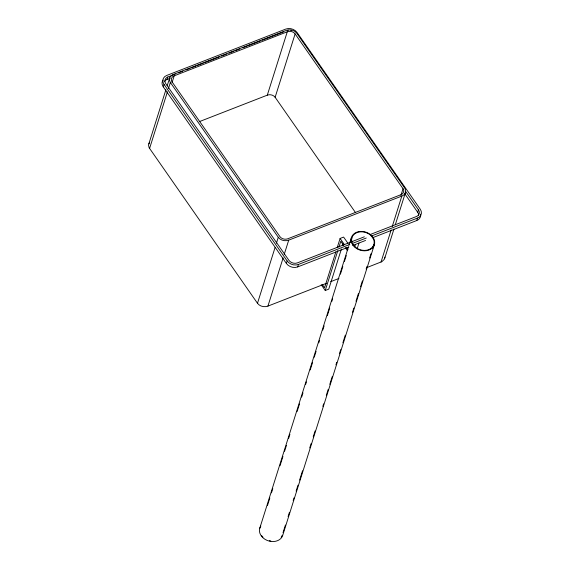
<?xml version="1.0" encoding="UTF-8"?>
<svg xmlns="http://www.w3.org/2000/svg" width="570" height="570" viewBox="0 0 570 570"><rect width="100%" height="100%" fill="white"/><g stroke="black" fill="none" stroke-linecap="round" stroke-linejoin="round"><path stroke-width="0.85" d="M384.9 257.091L384.294 259.35L381.864 261.666L366.995 267.515M165.906 89.739L148.841 143.875L148.563 145.407L149.133 147.744L257.483 303.276C259.799 306.432 264.33 307.465 267.921 306.111L326.539 283.276M169.639 77.905L169.425 80.227L170.366 82.5L278.288 237.305C280.597 240.462 285.135 241.495 288.726 240.141L401.829 196.08C405.106 195.104 406.93 190.872 404.693 188.057L296.778 33.252C294.462 30.103 289.93 29.063 286.339 30.417L172.397 74.862L169.967 77.178L167.238 85.514M348.868 246.967L297.697 266.903A8.372 6.591 17.5 0 1 286.375 263.433L163.269 86.847L164.046 84.381A8.372 6.591 17.5 0 1 166.725 75.454L285.784 29.07A8.372 6.591 17.5 0 1 297.105 32.54L420.211 209.133A8.372 6.591 17.5 0 1 417.532 218.054L416.748 220.519L372.182 237.882M164.502 81.674A6.277 4.945 17.5 0 1 167.031 79.465L167.808 77.007L175.246 74.107M149.568 148.471L167.438 91.806M168.499 88.421L170.366 82.5M172.047 82.6L174.185 75.838L287.287 31.77C289.98 30.759 293.379 31.535 295.118 33.901L403.033 188.706C404.707 190.815 403.339 193.992 400.881 194.719L287.779 238.787C285.086 239.799 281.68 239.022 279.948 236.657L172.033 81.852C170.359 79.743 171.727 76.572 174.185 75.838M199.258 121.666L267.302 95.154L287.287 31.77M355.559 212.66L275.132 97.285L295.118 33.901M257.483 303.276L275.082 247.451M276.421 243.226L278.288 237.305M267.921 306.111L283.126 257.904M284.188 254.519L288.726 240.141M286.375 263.433L287.152 260.967L164.046 84.381M297.697 266.903L298.473 264.437L349.731 244.466M335.887 251.805L324.558 287.715L322.527 284.808M337.205 247.629L340.098 238.438L343.603 237.077L348.021 243.411M321.188 284.665L325.249 290.501L337.896 250.408M338.943 247.066L340.789 241.224L343.731 245.442M341.394 249.047L328.755 289.132L325.249 290.501M342.449 245.706L342.976 244.031M259.735 528.326L348.462 246.91M348.997 245.214L351.405 237.59M267.451 505.59L269.852 497.959M271.455 492.879L272.795 488.64M280.012 465.754L282.948 456.428M284.551 451.34L286.425 445.405M288.562 438.629L289.895 434.39M297.113 411.504L299.521 403.874M301.658 397.091L302.991 392.858M305.663 384.38L306.468 381.836M310.208 369.973L312.617 362.342M314.22 357.255L316.086 351.32M318.758 342.848L319.563 340.304M322.77 330.13L324.109 325.89M327.315 315.723L329.716 308.092M331.854 301.309L332.659 298.773M340.411 274.191L342.812 266.56M344.415 261.473L346.289 255.538M351.369 239.436L351.904 237.74M354.697 246.853L355.473 244.395M357.162 248.777L358.972 243.027M283.019 532.665L285.42 525.034M288.092 516.562L289.432 512.323M293.172 500.453L293.978 497.916M296.115 491.133L297.982 485.198M299.585 480.111L302.528 470.791M309.745 447.906L311.078 443.667M313.215 436.884L315.089 430.949M322.841 406.367L323.639 403.824M326.311 395.352L328.185 389.417M329.788 384.33L332.189 376.706M335.937 364.836L336.735 362.292M339.406 353.813L340.746 349.581M342.884 342.798L345.285 335.167M352.502 312.282L353.842 308.042M355.979 301.266L358.38 293.636M360.518 286.853L362.392 280.917M366.132 269.054L366.938 266.511M369.609 258.032L370.942 253.8M372.545 248.712L373.884 244.473M374.383 244.623L282.713 535.358A12.013 9.455 17.5 0 1 267.024 540.36A12.013 9.455 17.5 0 1 260.832 526.103M400.902 195.467L403.033 188.706M381.031 262.05L391.163 229.91M392.231 226.525L401.829 196.08M384.622 258.623L393.955 229.026M395.288 224.794L405.427 192.66M418.572 215.524A6.277 4.945 17.5 0 0 417.682 212.275L418.458 209.81L405.747 191.57M148.841 143.875L149.618 142.472M178.553 72.818L182.692 71.207M185.998 69.918L190.131 68.307M191.784 67.666L195.916 66.056M197.569 65.407L203.362 63.156M205.015 62.508L219.065 57.036M221.552 56.067L226.511 54.136M228.99 53.167L233.949 51.236M235.602 50.595L239.735 48.984M243.048 47.695L247.181 46.085M248.834 45.436L260.405 40.926M262.058 40.285L283.561 31.913M167.031 79.465L170.33 78.183M364.358 236.799L297.39 262.891A6.277 4.945 17.5 0 1 288.897 260.291L165.792 83.697A6.277 4.945 17.5 0 1 167.808 77.007M370.151 234.541L416.449 216.507A6.277 4.945 17.5 0 0 418.458 209.81M352.21 243.497L366.268 238.025M371.227 236.094L417.532 218.054M352.994 245.357L365.577 240.455M330.671 281.673L338.922 278.452M267.302 95.154C269.995 94.143 273.393 94.919 275.132 97.285M404.458 193.301L417.682 212.275M340.098 238.438L344.515 244.779M346.482 247.594L347.949 249.703M345.206 247.558L347.173 250.373M298.473 264.437A8.372 6.591 17.5 0 1 287.152 260.967M270.814 540.994A11.493 9.049 17.5 0 1 269.339 540.709M262.955 537.175A11.493 9.049 17.5 0 1 261.609 535.586M282.214 535.209A11.493 9.049 17.5 0 1 281.167 537.339M420.553 214.17A8.372 6.591 17.5 0 1 416.748 220.519M163.269 86.847A8.372 6.591 17.5 0 1 163.027 80.114M287.579 30.395A6.277 4.945 17.5 0 1 288.334 30.253M290.728 30.338A6.277 4.945 17.5 0 1 291.526 30.538M353.279 244.851A11.493 9.049 17.5 0 0 372.837 246.603A11.493 9.049 17.5 0 0 362.563 231.869A11.493 9.049 17.5 0 0 353.279 244.851M352.844 245.022A12.013 9.455 17.5 0 0 373.286 246.846A12.013 9.455 17.5 0 0 362.548 231.448A12.013 9.455 17.5 0 0 352.844 245.022"/></g></svg>
